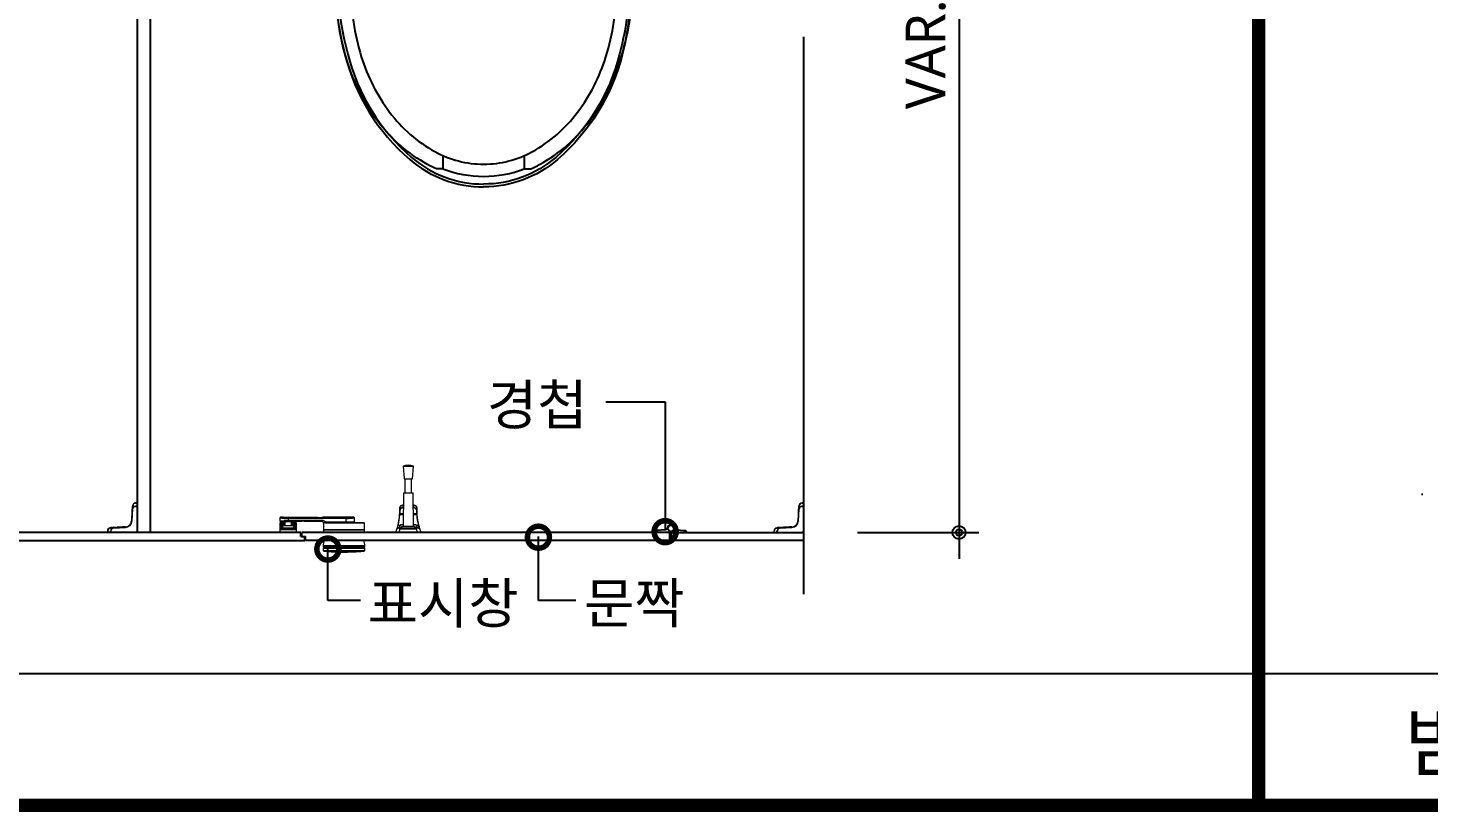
# Model space of a CAD drawing. Extents: x -256 to 8104, y -176 to 5714.
# Drawn here: x 3633 to 4694, y 2764 to 3359 of the extents above; entities that cross this region are included whole.
import ezdxf
from ezdxf.enums import TextEntityAlignment as Align

# ---------------------------------------------------------------- set-up
doc = ezdxf.new("R2010")
doc.units = 0
doc.header["$LTSCALE"] = 30
doc.layers.get('0').update_dxf_attribs({"linetype": 'CONTINUOUS'})
doc.layers.get('DEFPOINTS').update_dxf_attribs({"linetype": 'CONTINUOUS'})
for name, color, linetype in [('0_toilet', 6, 'CONTINUOUS'), ('DIM', 7, 'CONTINUOUS'), ('HAT', 8, 'CONTINUOUS'), ('TIT', 3, 'CONTINUOUS'), ('경첩', 4, 'CONTINUOUS'), ('문자', 3, 'CONTINUOUS'), ('부자재', 4, 'CONTINUOUS'), ('옷걸이', 4, 'CONTINUOUS'), ('잠금쇠(회전형)', 4, 'CONTINUOUS'), ('치수', 1, 'CONTINUOUS'), ('해치', 8, 'CONTINUOUS')]:
    doc.layers.add(name, color=color, linetype=linetype)
doc.styles.add('돋움', font='malgun.ttf')
doc.dimstyles.new('10', dxfattribs={"dimscale": 10, "dimtxt": 3, "dimasz": 1, "dimexe": 1.5, "dimexo": 2, "dimgap": 1, "dimtad": 1, "dimdec": 0, "dimlunit": 6, "dimtxsty": '돋움', "dimblk": 'DIMDOT', "dimcen": -1, "dimdle": 1.5, "dimclrt": 3, "dimazin": 3, "dimtfac": 1, "dimtdec": 0, "dimtix": 1, "dimtmove": 2, "dimatfit": 3, "dimldrblk": 'DIMDOT', "dimarcsym": 0})

# ---------------------------------------------------------------- blocks, each defined once
blk = doc.blocks.new('DIMDOT')
at = {"linetype": 'Continuous'}
blk.add_line((-2, 0), (2, 0), dxfattribs=at)
for radius in [0.5, 0.25]:
    blk.add_circle((0, 0), radius, dxfattribs=at)
blk = doc.blocks.new('*D1074')
at = {"layer": 'DEFPOINTS', "color": 0}
for p in [(188967.5, 2137.4), (188967.5, 1412.4), (189064.4, 1412.4)]:
    blk.add_point(p, dxfattribs=at)
at = {"layer": 'DIM', "color": 0, "lineweight": -2, "ltscale": 10}
for p, q in [((188987.5, 2137.4), (189079.4, 2137.4)), ((189064.4, 2127.4), (189064.4, 1422.4)), ((188987.5, 1412.4), (189079.4, 1412.4))]:
    blk.add_line(p, q, dxfattribs=at)
at = {"layer": 'DIM', "color": 0, "lineweight": -2, "xscale": 10, "yscale": 10, "zscale": 10}
for p, rotation in [((189064.4, 2137.4), 90), ((189064.4, 1412.4), 270)]:
    blk.add_blockref('DIMDOT', p, dxfattribs=dict(at, rotation=rotation))
at = {"layer": 'DIM', "color": 3, "insert": (189039.2, 1774.9), "char_height": 30, "attachment_point": 5, "rotation": 90, "style": '돋움'}
blk.add_mtext('VAR.', dxfattribs=at)
blk = doc.blocks.new('_DOTSMALL')
at = {"color": 0, "linetype": 'ByBlock', "const_width": 0.5}
blk.add_lwpolyline([(-0.0625, 0, 1), (0.0625, 0, 1)], format="xyb", close=True, dxfattribs=at)
blk = doc.blocks.new('A$C63EC304E')
at = {"layer": '치수', "color": 1, "xscale": 2.5, "yscale": 2.5, "zscale": 2.5, "rotation": 234.3098741996962}
blk.add_blockref('_DOTSMALL', (0.312, 0.312), dxfattribs=at)
blk = doc.blocks.new('A$C2BC9653E')
at = {"layer": '치수', "xscale": 0.3333333333333333, "yscale": 0.3333333333333333, "zscale": 0.3333333333333333}
blk.add_blockref('A$C63EC304E', (0, 0), dxfattribs=at)
blk = doc.blocks.new('A$C7FC71301')
at = {"layer": '치수', "rotation": 180}
blk.add_blockref('A$C2BC9653E', (0.208, 0.208), dxfattribs=at)
blk = doc.blocks.new('A$C4A20372B')
at = {"layer": '치수'}
blk.add_blockref('A$C7FC71301', (0, 0), dxfattribs=at)
blk = doc.blocks.new('A$C566469F5')
at = {"layer": '치수'}
blk.add_blockref('A$C4A20372B', (0, 0), dxfattribs=at)
blk = doc.blocks.new('A$C7E317CD4')
at = {"layer": '해치', "xscale": 2, "yscale": 2, "zscale": 2}
blk.add_blockref('A$C566469F5', (0, 0), dxfattribs=at)
blk = doc.blocks.new('A$C601D7F27')
at = {"layer": '치수'}
blk.add_blockref('A$C7E317CD4', (0, 0), dxfattribs=at)
blk = doc.blocks.new('A$C38802C08')
at = {"layer": '치수'}
blk.add_blockref('A$C601D7F27', (0, 0), dxfattribs=at)
blk = doc.blocks.new('A$C10E41893')
at = {"layer": '부자재'}
for p, q in [((6.5, 0), (6.5, 196)), ((123.3, 196), (6.5, 196)), ((123.3, 192.5), (6.5, 192.5)), ((54.8, 0), (54.8, 177.5)), ((61.4, 0), (61.4, 177.5)), ((6.5, 0), (6.5, -196)), ((54.8, 0), (54.8, -177.5)), ((61.4, 0), (61.4, -177.5)), ((123.3, -192.5), (6.5, -192.5)), ((123.3, -196), (6.5, -196))]:
    blk.add_line(p, q, dxfattribs=at)
for points in [[(122.7, 196, -0.012538), (123.3, 196), (334.6, 190.3, -0.055395), (444.7, 175.1, -0.154276), (576.9, 93.3, -0.179504), (611.5, 0, -0.179504)], [(122.8, 192.5, -0.012538), (123.2, 192.5), (334.5, 186.8, -0.055395), (443.8, 171.7, -0.154276), (574.3, 91, -0.179504), (608, 0, -0.179504)], [(572, 51.4), (588.8, 51.4), (588.8, 59.6, 0.021185), (583.3, 70.7, 0.106084), (528.4, 133.7, 0.085733), (452.6, 172.4, 0.075373), (358.7, 186.6, 0.075373), (264.8, 172.4, 0.085733), (189, 133.7, 0.007337), (184.4, 130.1), (184.4, 122), (204.7, 122)], [(156.7, -72, 0.089162), (200.2, -118.7, 0.085733), (270.3, -154.5, 0.075373), (358.7, -167.9, 0.075373), (447.1, -154.5, 0.085733), (517.2, -118.7, 0.106084), (567, -61.6, 0.126931), (582.8, 0, 0.126931), (567, 61.6, 0.106084), (517.2, 118.7, 0.085733), (447.1, 154.5, 0.075373), (358.7, 167.9, 0.075373), (270.3, 154.5, 0.085733), (200.2, 118.7, 0.089162), (156.7, 72)], [(588.8, -51.4, 0.090214), (598.2, 0, 0.090214), (588.8, 51.4, 0.106084)], [(122.7, -196, 0.012538), (123.3, -196), (334.6, -190.3, 0.055395), (444.7, -175.1, 0.154276), (576.9, -93.3, 0.179504), (611.5, 0, 0.179504)], [(122.8, -192.5, 0.012538), (123.2, -192.5), (334.5, -186.8, 0.055395), (443.8, -171.7, 0.154276), (574.3, -91, 0.179504), (608, 0, 0.179504)], [(572, -51.4), (588.8, -51.4), (588.8, -59.6, -0.021185), (583.3, -70.7, -0.106084), (528.4, -133.7, -0.085733), (452.6, -172.4, -0.075373), (358.7, -186.6, -0.075373), (264.8, -172.4, -0.085733), (189, -133.7, -0.007337), (184.4, -130.1), (184.4, -122), (204.7, -122)]]:
    blk.add_lwpolyline(points, format="xyb", dxfattribs=at)
blk.add_lwpolyline([(138, -60.8), (119.3, -60.8), (119.3, -79.5), (156.7, -79.5), (156.7, -60.8), (138, -60.8), (147.3, -60.8), (147.3, 60.8), (138, 60.8), (156.7, 60.8), (156.7, 79.5), (119.3, 79.5), (119.3, 60.8), (138, 60.8), (138, -60.8), (119.3, -60.8)], dxfattribs=at)
for centre, start, end in [((39.8, 177.5), 0, 90), ((46.4, 177.5), 0, 90), ((39.8, -177.5), 270, 0), ((46.4, -177.5), 270, 0)]:
    blk.add_arc(centre, 15, start, end, dxfattribs=at)
blk = doc.blocks.new('EDGE_39', base_point=(184726.3, -1563.7))
at = {"layer": '해치'}
h = blk.add_hatch(dxfattribs=at)
h.set_pattern_fill('AR-CONC', color=256, style=0)
h.set_pattern_definition([(50, (187965.83, 0.36), (182.185, -15.939), [19.05, -209.55]), (355, (187965.83, 0.36), (-35.243, 191.057), [15.24, -167.64]), (100.451, (187981.01, -0.97), (146.943, 175.117), [16.19, -178.09]), (46.184, (187965.83, 51.16), (271.079, -42.042), [28.575, -314.325]), (96.636, (187988.42, 47.66), (237.404, 247.426), [24.285, -267.135]), (351.184, (187965.83, 51.16), (237.405, 247.425), [22.86, -251.46]), (21, (187991.23, 38.46), (151.615, -102.2655), [19.05, -209.55]), (326, (187991.23, 38.46), (61.802, 184.188), [15.24, -167.64]), (71.4514, (188003.87, 29.94), (213.416, 81.923), [16.19, -178.09]), (37.5, (187965.83, 0.36), (3.0886, 84.555), [0, -165.608, 0, -170.18, 0, -168.275]), (7.5, (187965.83, 0.36), (66.8197, 100.1806), [0, -97.028, 0, -161.798, 0, -64.135]), (327.5, (187909.19, 0.36), (135.5906, -5.7287), [0, -63.5, 0, -198.12, 0, -262.89]), (317.5, (187883.79, 0.36), (148.129, 25.4265), [0, -82.55, 0, -131.572, 0, -186.69])])
h.paths.add_polyline_path([(190445.4, 1434.1), (190445.4, 1537.1), (189395.2, 1537.1), (189395.2, 1434.1)])
blk.add_line((188946.5, 1788.2), (188946.5, 1365.6))
at = {"color": 8}
for p, q in [((187210.4, 1305.6), (189173, 1305.6)), ((189173, 1305.6), (190558.3, 1305.6))]:
    blk.add_line(p, q, dxfattribs=at)
at = {"color": 8, "const_width": 10}
for points in [[(189291.4, 1205.6), (189291.4, 3974.7)], [(184773.7, 1205.6), (190558.3, 1205.6)]]:
    blk.add_lwpolyline(points, dxfattribs=at)
at = {"layer": '0_toilet'}
for p, q in [((188441.5, 2137.4), (188441.5, 1412.4)), ((188451.6, 1412.4), (188451.6, 2137.4)), ((188565.5, 1412.4), (188336.5, 1412.4)), ((188565.5, 1409.4), (188565.5, 1412.4)), ((188845.1, 1412.4), (188566.2, 1412.4)), ((188566.2, 1409.4), (188566.2, 1412.4)), ((188845.1, 1406.4), (188845.1, 1412.4)), ((188846.6, 1412.4), (188946.5, 1412.4)), ((188846.6, 1406.4), (188846.6, 1412.4)), ((188336.5, 1406.4), (188568.5, 1406.4)), ((188565.5, 1409.4), (188569.2, 1409.4)), ((188568.5, 1406.4), (188568.5, 1409.4)), ((188569.2, 1406.4), (188569.2, 1409.4)), ((188845.1, 1406.4), (188569.2, 1406.4)), ((188946.5, 1406.4), (188846.6, 1406.4))]:
    blk.add_line(p, q, dxfattribs=at)
at = {"layer": '경첩', "color": 4, "linetype": 'Continuous', "lineweight": 15}
for p, q in [((188440.3, 1434.6), (188440.3, 1434.9)), ((188441.5, 1434.9), (188440.3, 1434.9)), ((188440.3, 1434.6), (188441.5, 1434.6)), ((188441.5, 1434.6), (188441.5, 1434.9)), ((188441.5, 1432.5), (188441.5, 1434.6)), ((188945.4, 1434.6), (188945.4, 1434.9)), ((188946.5, 1434.9), (188945.4, 1434.9)), ((188945.4, 1434.6), (188946.5, 1434.6)), ((188946.5, 1434.6), (188946.5, 1434.9)), ((188946.5, 1432.5), (188946.5, 1434.6)), ((188437.3, 1423.3), (188437.2, 1422.4)), ((188437.5, 1426.8), (188437.3, 1423.9)), ((188437.3, 1423.9), (188437.6, 1423.7)), ((188437.3, 1423.9), (188437.6, 1423.7)), ((188437.3, 1423.9), (188437.3, 1423.5)), ((188437.3, 1423.5), (188437.5, 1423.3)), ((188437.3, 1423.3), (188437.5, 1423)), ((188437.9, 1430.1), (188437.4, 1421.2)), ((188437.5, 1428.2), (188437.8, 1427.9)), ((188437.5, 1427.8), (188437.7, 1427.6)), ((188437.5, 1427.8), (188437.5, 1427.2)), ((188437.5, 1427.2), (188437.7, 1426.9)), ((188437.5, 1426.8), (188437.7, 1426.6)), ((188437.7, 1431.5), (188437.6, 1428.8)), ((188437.6, 1428.8), (188437.8, 1428.6)), ((188437.7, 1431.5), (188437.9, 1431.3)), ((188437.7, 1421.1), (188438.1, 1430.1)), ((188437.8, 1432.1), (188437.9, 1432)), ((188438, 1432.6), (188437.9, 1430.1)), ((188438.2, 1431.2), (188438.2, 1432.6)), ((188440.2, 1432.4), (188440.2, 1432.5)), ((188440.2, 1432.5), (188441.5, 1432.5)), ((188440.2, 1432.4), (188440.2, 1432.1)), ((188441.5, 1432.4), (188440.2, 1432.4)), ((188440.2, 1432.1), (188441.5, 1432.1)), ((188441.5, 1432.1), (188441.5, 1432.4)), ((188441.5, 1432.1), (188441.5, 1413.9)), ((188942.3, 1423.3), (188942.6, 1423)), ((188942.3, 1423.3), (188942.3, 1422.4)), ((188942.5, 1426.8), (188942.4, 1423.9)), ((188942.4, 1423.9), (188942.6, 1423.7)), ((188942.4, 1423.9), (188942.6, 1423.7)), ((188942.4, 1423.9), (188942.4, 1423.5)), ((188942.4, 1423.5), (188942.6, 1423.3)), ((188942.9, 1430.1), (188942.5, 1421.2)), ((188942.6, 1427.8), (188942.5, 1427.2)), ((188942.5, 1427.2), (188942.8, 1426.9)), ((188942.5, 1426.8), (188942.7, 1426.6)), ((188942.7, 1431.5), (188942.6, 1428.8)), ((188942.6, 1428.8), (188942.8, 1428.6)), ((188942.6, 1428.2), (188942.8, 1427.9)), ((188942.6, 1427.8), (188942.8, 1427.6)), ((188942.7, 1431.5), (188943, 1431.3)), ((188942.7, 1421.1), (188943.2, 1430.1)), ((188942.8, 1432.1), (188943, 1432)), ((188943, 1432.6), (188942.9, 1430.1)), ((188943.2, 1431.2), (188943.3, 1432.6)), ((188945.3, 1432.4), (188945.3, 1432.5)), ((188945.3, 1432.5), (188946.5, 1432.5)), ((188945.3, 1432.4), (188945.3, 1432.1)), ((188946.5, 1432.4), (188945.3, 1432.4)), ((188945.3, 1432.1), (188946.5, 1432.1)), ((188946.5, 1432.1), (188946.5, 1432.4)), ((188946.5, 1432.1), (188946.5, 1413.9)), ((188419.2, 1413.5), (188419, 1413.5)), ((188419, 1413.5), (188419, 1412.4)), ((188419, 1412.4), (188419.2, 1412.4)), ((188419.2, 1412.4), (188419.2, 1413.5)), ((188419.2, 1412.4), (188421.4, 1412.4)), ((188423.7, 1416), (188421.2, 1415.9)), ((188421.2, 1415.6), (188422.7, 1415.7)), ((188421.4, 1412.4), (188421.4, 1413.6)), ((188421.4, 1413.6), (188421.5, 1413.6)), ((188421.5, 1413.6), (188421.7, 1413.6)), ((188421.5, 1413.6), (188421.5, 1412.4)), ((188421.5, 1412.4), (188421.7, 1412.4)), ((188421.7, 1416.1), (188421.8, 1416.1)), ((188421.7, 1416.1), (188421.9, 1415.9)), ((188421.7, 1412.4), (188421.7, 1413.6)), ((188440, 1412.4), (188421.7, 1412.4)), ((188425, 1416.3), (188421.8, 1416.1)), ((188432.7, 1416.4), (188423.7, 1416)), ((188423.7, 1415.7), (188432.7, 1416.2)), ((188425, 1416.3), (188425.2, 1416.1)), ((188425.7, 1416.3), (188425.9, 1416.1)), ((188426, 1416.3), (188426.3, 1416.1)), ((188429.4, 1416.5), (188426.7, 1416.4)), ((188426.7, 1416.4), (188426.9, 1416.1)), ((188429.4, 1416.5), (188429.6, 1416.3)), ((188430.1, 1416.5), (188430.3, 1416.3)), ((188430.4, 1416.5), (188430.6, 1416.3)), ((188431.1, 1416.6), (188431.3, 1416.3)), ((188432.4, 1416.6), (188431.1, 1416.6)), ((188432.7, 1416.7), (188432.4, 1416.6)), ((188432.4, 1416.6), (188432.7, 1416.4)), ((188433.7, 1416.8), (188433.9, 1416.6)), ((188434.2, 1417), (188434.4, 1416.8)), ((188434.5, 1417.1), (188434.6, 1416.9)), ((188434.9, 1417.3), (188435.1, 1417.2)), ((188435.1, 1417.5), (188435.3, 1417.3)), ((188436.2, 1418.5), (188436.4, 1418.3)), ((188436.4, 1418.7), (188436.5, 1418.5)), ((188436.6, 1419.2), (188436.8, 1419)), ((188436.8, 1419.4), (188436.9, 1419.2)), ((188436.9, 1419.8), (188437.1, 1419.6)), ((188437.1, 1420.7), (188437.4, 1420.5)), ((188437.3, 1420.1), (188437.1, 1420.3)), ((188437.1, 1420.3), (188437.3, 1420.1)), ((188437.2, 1422.4), (188437.5, 1422.1)), ((188437.2, 1422.4), (188437.2, 1422.3)), ((188437.2, 1422.3), (188437.5, 1422)), ((188437.2, 1422.3), (188437.2, 1421.9)), ((188437.2, 1421.9), (188437.5, 1421.7)), ((188437.2, 1421.9), (188437.2, 1421.8)), ((188437.2, 1421.8), (188437.5, 1421.6)), ((188437.2, 1421.8), (188437.2, 1421.2)), ((188437.2, 1420.9), (188437.4, 1420.7)), ((188924.3, 1413.5), (188924, 1413.5)), ((188924, 1413.5), (188924, 1412.4)), ((188924, 1412.4), (188924.3, 1412.4)), ((188924.3, 1412.4), (188924.3, 1413.5)), ((188924.3, 1412.4), (188926.4, 1412.4)), ((188928.8, 1416), (188926.3, 1415.9)), ((188926.3, 1415.6), (188927.7, 1415.7)), ((188926.4, 1412.4), (188926.4, 1413.6)), ((188926.4, 1413.6), (188926.5, 1413.6)), ((188926.5, 1413.6), (188926.8, 1413.6)), ((188926.5, 1413.6), (188926.5, 1412.4)), ((188926.5, 1412.4), (188926.8, 1412.4)), ((188930.1, 1416.3), (188926.8, 1416.1)), ((188926.8, 1416.1), (188926.8, 1416.1)), ((188926.8, 1416.1), (188926.9, 1415.9)), ((188926.8, 1412.4), (188926.8, 1413.6)), ((188945, 1412.4), (188926.8, 1412.4)), ((188937.7, 1416.4), (188928.8, 1416)), ((188928.8, 1415.7), (188937.7, 1416.2)), ((188930.1, 1416.3), (188930.3, 1416.1)), ((188930.7, 1416.3), (188931, 1416.1)), ((188931.1, 1416.3), (188931.3, 1416.1)), ((188934.4, 1416.5), (188931.7, 1416.4)), ((188931.7, 1416.4), (188932, 1416.1)), ((188934.4, 1416.5), (188934.7, 1416.3)), ((188935.1, 1416.5), (188935.4, 1416.3)), ((188935.5, 1416.5), (188935.7, 1416.3)), ((188936.1, 1416.6), (188936.4, 1416.3)), ((188937.5, 1416.6), (188936.1, 1416.6)), ((188937.7, 1416.7), (188937.5, 1416.6)), ((188937.5, 1416.6), (188937.7, 1416.4)), ((188938.7, 1416.8), (188938.9, 1416.6)), ((188939.3, 1417), (188939.4, 1416.8)), ((188939.5, 1417.1), (188939.7, 1416.9)), ((188940, 1417.3), (188940.1, 1417.2)), ((188940.2, 1417.5), (188940.4, 1417.3)), ((188941.3, 1418.5), (188941.4, 1418.3)), ((188941.4, 1418.7), (188941.6, 1418.5)), ((188941.7, 1419.2), (188941.9, 1419)), ((188941.8, 1419.4), (188942, 1419.2)), ((188942, 1419.8), (188942.2, 1419.6)), ((188942.3, 1420.1), (188942.1, 1420.3)), ((188942.1, 1420.3), (188942.3, 1420.1)), ((188942.3, 1421.8), (188942.2, 1421.2)), ((188942.2, 1420.9), (188942.4, 1420.7)), ((188942.2, 1420.7), (188942.4, 1420.5)), ((188942.3, 1422.4), (188942.5, 1422.1)), ((188942.3, 1422.4), (188942.3, 1422.3)), ((188942.3, 1422.3), (188942.5, 1422)), ((188942.3, 1422.3), (188942.3, 1421.9)), ((188942.3, 1421.9), (188942.5, 1421.7)), ((188942.3, 1421.9), (188942.3, 1421.8)), ((188942.3, 1421.8), (188942.5, 1421.6))]:
    blk.add_line(p, q, dxfattribs=at)
at = {"layer": '경첩', "color": 4, "linetype": 'Continuous', "lineweight": 15, "flags": 128}
for points in [[(188437.3, 1423.9), (188437.3, 1423.9), (188437.3, 1423.9)], [(188437.3, 1423.5), (188437.3, 1423.4), (188437.3, 1423.4), (188437.3, 1423.3)], [(188437.6, 1428.8), (188437.5, 1428.7), (188437.5, 1428.6), (188437.5, 1428.5), (188437.5, 1428.4), (188437.5, 1428.3), (188437.5, 1428.2), (188437.5, 1428.2), (188437.5, 1428.2)], [(188437.7, 1432.1), (188437.7, 1432.1), (188437.7, 1432.1), (188437.8, 1432.1), (188437.8, 1432.1), (188437.8, 1432.1), (188437.8, 1432.1), (188437.8, 1432.1), (188437.8, 1432.1)], [(188437.7, 1432.1), (188437.7, 1431.9), (188437.7, 1431.8), (188437.7, 1431.7), (188437.7, 1431.5)], [(188437.9, 1430.1), (188437.9, 1430.1), (188437.9, 1430.1), (188437.9, 1430.1), (188437.9, 1430.1), (188438, 1430.1), (188438, 1430.1), (188438.1, 1430.1), (188438.1, 1430.1)], [(188438.2, 1432.6), (188438.2, 1432.6), (188438.1, 1432.6), (188438.1, 1432.6), (188438.1, 1432.6), (188438, 1432.6), (188438, 1432.6), (188438, 1432.6), (188438, 1432.6)], [(188942.4, 1423.5), (188942.3, 1423.4), (188942.3, 1423.4), (188942.3, 1423.3)], [(188942.4, 1423.9), (188942.4, 1423.9), (188942.4, 1423.9)], [(188942.6, 1428.8), (188942.6, 1428.7), (188942.6, 1428.6), (188942.6, 1428.5), (188942.6, 1428.4), (188942.6, 1428.3), (188942.6, 1428.2), (188942.6, 1428.2), (188942.6, 1428.2)], [(188942.8, 1432.1), (188942.7, 1431.9), (188942.7, 1431.8), (188942.7, 1431.7), (188942.7, 1431.5)], [(188942.8, 1432.1), (188942.8, 1432.1), (188942.8, 1432.1), (188942.8, 1432.1), (188942.8, 1432.1), (188942.8, 1432.1), (188942.8, 1432.1), (188942.8, 1432.1), (188942.8, 1432.1)], [(188942.9, 1430.1), (188942.9, 1430.1), (188942.9, 1430.1), (188943, 1430.1), (188943, 1430.1), (188943, 1430.1), (188943.1, 1430.1), (188943.1, 1430.1), (188943.2, 1430.1)], [(188943.3, 1432.6), (188943.2, 1432.6), (188943.2, 1432.6), (188943.1, 1432.6), (188943.1, 1432.6), (188943.1, 1432.6), (188943, 1432.6), (188943, 1432.6), (188943, 1432.6)], [(188421.2, 1415.6), (188421.2, 1415.7), (188421.2, 1415.7), (188421.2, 1415.8), (188421.2, 1415.8), (188421.2, 1415.8), (188421.2, 1415.8), (188421.2, 1415.9), (188421.2, 1415.9)], [(188423.7, 1416), (188423.7, 1416), (188423.7, 1416), (188423.7, 1415.9), (188423.7, 1415.9), (188423.7, 1415.9), (188423.7, 1415.8), (188423.7, 1415.8), (188423.7, 1415.7)], [(188425.7, 1416.3), (188425.7, 1416.3), (188425.6, 1416.3), (188425.6, 1416.3), (188425.5, 1416.3), (188425.4, 1416.3), (188425.3, 1416.3), (188425.1, 1416.3), (188425, 1416.3)], [(188426.7, 1416.4), (188426.6, 1416.4), (188426.5, 1416.4), (188426.4, 1416.4), (188426.3, 1416.3), (188426.2, 1416.3), (188426.1, 1416.3), (188426.1, 1416.3), (188426, 1416.3), (188426, 1416.3)], [(188430.1, 1416.5), (188430.1, 1416.5), (188430, 1416.5), (188430, 1416.5), (188429.9, 1416.5), (188429.8, 1416.5), (188429.6, 1416.5), (188429.5, 1416.5), (188429.4, 1416.5)], [(188431.1, 1416.6), (188430.9, 1416.6), (188430.8, 1416.6), (188430.7, 1416.6), (188430.6, 1416.6), (188430.5, 1416.6), (188430.5, 1416.5), (188430.4, 1416.5), (188430.4, 1416.5)], [(188432.7, 1416.4), (188432.7, 1416.4), (188432.7, 1416.4), (188432.7, 1416.4), (188432.7, 1416.3), (188432.7, 1416.3), (188432.7, 1416.2), (188432.7, 1416.2), (188432.7, 1416.2)], [(188437.2, 1420.9), (188437.2, 1420.7), (188437.1, 1420.7)], [(188437.1, 1420.3), (188437.1, 1420.3), (188437.1, 1420.3)], [(188437.4, 1421.2), (188437.4, 1421.2), (188437.5, 1421.2), (188437.5, 1421.2), (188437.5, 1421.2), (188437.6, 1421.2), (188437.6, 1421.2), (188437.6, 1421.2), (188437.7, 1421.1)], [(188926.3, 1415.6), (188926.3, 1415.7), (188926.3, 1415.7), (188926.3, 1415.8), (188926.3, 1415.8), (188926.3, 1415.8), (188926.3, 1415.8), (188926.3, 1415.9), (188926.3, 1415.9)], [(188928.8, 1416), (188928.8, 1416), (188928.8, 1416), (188928.8, 1415.9), (188928.8, 1415.9), (188928.8, 1415.9), (188928.8, 1415.8), (188928.8, 1415.8), (188928.8, 1415.7)], [(188930.7, 1416.3), (188930.7, 1416.3), (188930.7, 1416.3), (188930.6, 1416.3), (188930.5, 1416.3), (188930.4, 1416.3), (188930.3, 1416.3), (188930.2, 1416.3), (188930.1, 1416.3)], [(188931.7, 1416.4), (188931.6, 1416.4), (188931.5, 1416.4), (188931.4, 1416.4), (188931.3, 1416.3), (188931.2, 1416.3), (188931.2, 1416.3), (188931.1, 1416.3), (188931.1, 1416.3), (188931.1, 1416.3)], [(188935.1, 1416.5), (188935.1, 1416.5), (188935.1, 1416.5), (188935, 1416.5), (188934.9, 1416.5), (188934.8, 1416.5), (188934.7, 1416.5), (188934.6, 1416.5), (188934.4, 1416.5)], [(188936.1, 1416.6), (188936, 1416.6), (188935.9, 1416.6), (188935.8, 1416.6), (188935.7, 1416.6), (188935.6, 1416.6), (188935.5, 1416.5), (188935.5, 1416.5), (188935.5, 1416.5)], [(188937.7, 1416.4), (188937.7, 1416.4), (188937.7, 1416.4), (188937.7, 1416.4), (188937.7, 1416.3), (188937.7, 1416.3), (188937.7, 1416.2), (188937.7, 1416.2), (188937.7, 1416.2)], [(188942.1, 1420.3), (188942.1, 1420.3), (188942.1, 1420.3)], [(188942.2, 1420.9), (188942.2, 1420.7), (188942.2, 1420.7)], [(188942.5, 1421.2), (188942.5, 1421.2), (188942.5, 1421.2), (188942.5, 1421.2), (188942.6, 1421.2), (188942.6, 1421.2), (188942.6, 1421.2), (188942.7, 1421.2), (188942.7, 1421.1)]]:
    blk.add_lwpolyline(points, dxfattribs=at)
at = {"layer": '경첩', "color": 4, "linetype": 'Continuous', "lineweight": 15}
for centre, radius, start, end in [((188440.3, 1432.5), 2.35, 90, 177.3017), ((188440.3, 1432.5), 2.1, 90, 177.3017), ((188945.4, 1432.5), 2.35, 90, 177.3017), ((188945.4, 1432.5), 2.1, 90, 177.3017), ((188440.2, 1430), 2.35, 90, 177.3017), ((188440.2, 1430), 2.1, 90, 177.3017), ((188945.3, 1430), 2.35, 90, 177.3017), ((188945.3, 1430), 2.1, 90, 177.3017), ((188421.3, 1413.5), 2.35, 92.6983, 180), ((188421.3, 1413.5), 2.1, 92.6983, 180), ((188423.8, 1413.6), 2.35, 92.6983, 180), ((188423.8, 1413.6), 2.1, 92.6983, 180), ((188432.4, 1421.4), 5, 272.6983, 357.3017), ((188432.4, 1421.4), 5.25, 272.6983, 357.3017), ((188432.4, 1421.4), 4.75, 272.6983, 285), ((188432.4, 1421.4), 4.75, 284.9998, 291.7506), ((188432.4, 1421.4), 4.75, 294.9948, 301.2998), ((188432.4, 1421.4), 4.75, 301.2991, 304.3858), ((188432.4, 1421.4), 4.75, 304.3849, 322.5608), ((188432.4, 1421.4), 4.75, 322.5612, 325.6145), ((188432.4, 1421.4), 4.75, 325.6151, 331.8264), ((188432.4, 1421.4), 4.75, 335.0052, 340.234), ((188432.4, 1421.4), 4.75, 340.234, 346.7569), ((188432.4, 1421.4), 4.75, 346.8377, 351.3944), ((188432.4, 1421.4), 4.75, 354.0912, 357.3017), ((188440, 1413.9), 1.5, 270, 0), ((188926.4, 1413.5), 2.35, 92.6983, 180), ((188926.4, 1413.5), 2.1, 92.6983, 180), ((188928.9, 1413.6), 2.35, 92.6983, 180), ((188928.9, 1413.6), 2.1, 92.6983, 180), ((188937.5, 1421.4), 5, 272.6983, 357.3017), ((188937.5, 1421.4), 5.25, 272.6983, 357.3017), ((188937.5, 1421.4), 4.75, 272.6983, 285), ((188937.5, 1421.4), 4.75, 284.9998, 291.7506), ((188937.5, 1421.4), 4.75, 294.9948, 301.2998), ((188937.5, 1421.4), 4.75, 301.2991, 304.3858), ((188937.5, 1421.4), 4.75, 304.3849, 322.5608), ((188937.5, 1421.4), 4.75, 322.5612, 325.6145), ((188937.5, 1421.4), 4.75, 325.6151, 331.8264), ((188937.5, 1421.4), 4.75, 335.0052, 340.234), ((188937.5, 1421.4), 4.75, 340.234, 346.7569), ((188937.5, 1421.4), 4.75, 346.8377, 351.3944), ((188937.5, 1421.4), 4.75, 354.0912, 357.3017), ((188945, 1413.9), 1.5, 270, 0)]:
    blk.add_arc(centre, radius, start, end, dxfattribs=at)
at = {"layer": '부자재'}
for p, q in [((188834.4, 1413.3), (188834.4, 1412.4)), ((188845.1, 1412.4), (188834.4, 1412.4)), ((188842.2, 1414.5), (188835, 1414)), ((188835.7, 1413.5), (188835.7, 1412.4)), ((188845.9, 1412.9), (188845.9, 1412.1)), ((188846.1, 1412.1), (188845.9, 1412.1)), ((188846.1, 1412.9), (188846.1, 1412.1)), ((188846.6, 1412.4), (188857.6, 1412.4)), ((188846.6, 1412.4), (188846.6, 1412.4)), ((188848.9, 1414.5), (188857, 1414)), ((188856.3, 1413.5), (188856.3, 1412.4)), ((188857.6, 1413.3), (188857.6, 1412.4))]:
    blk.add_line(p, q, dxfattribs=at)
at = {"layer": '부자재', "color": 1}
blk.add_circle((188846, 1415.6), 2.34, dxfattribs=at)
at = {"layer": '부자재'}
for centre, radius, start, end in [((188835.1, 1413.3), 0.7, 101.7765, 181.6712), ((188836.5, 1413.2), 0.884, 113.4077, 164.5497), ((188842.1, 1415.8), 1.29, 272.9231, 352.4724), ((188846, 1415.6), 2.62, 270, 180), ((188846.4, 1411.3), 1.65, 102.5267, 141.5475), ((188845.7, 1411.3), 1.65, 43.1003, 77.4733), ((188846.1, 1415.2), 2.86, 280.084, 345.9792), ((188849.9, 1415.8), 1.29, 187.5276, 267.0769), ((188855.5, 1413.2), 0.884, 15.4503, 67.3004), ((188856.9, 1413.3), 0.7, 358.3288, 78.2235)]:
    blk.add_arc(centre, radius, start, end, dxfattribs=at)
at = {"layer": '옷걸이', "lineweight": 15}
for p, q in [((188643, 1462.7), (188643.8, 1453.2)), ((188643, 1462.7), (188651, 1462.7)), ((188650.3, 1453.2), (188651, 1462.7)), ((188643.8, 1453.2), (188650.3, 1453.2)), ((188644.5, 1453.2), (188644.5, 1442.4)), ((188649.5, 1442.4), (188649.5, 1453.2)), ((188643.3, 1442.1), (188643, 1416.9)), ((188650.8, 1442.1), (188643.3, 1442.1)), ((188643.5, 1442.4), (188647, 1442.4)), ((188647, 1442.4), (188650.5, 1442.4)), ((188651, 1416.9), (188650.8, 1442.1)), ((188643.1, 1425.9), (188640.7, 1425.9)), ((188640.8, 1426.7), (188643.1, 1426.7)), ((188643.2, 1433), (188643.1, 1433)), ((188643.1, 1433), (188643.1, 1432.9)), ((188643.2, 1432.9), (188643.1, 1432.9)), ((188643.1, 1431.4), (188643.1, 1431)), ((188643.1, 1431.4), (188643.2, 1431.4)), ((188643.2, 1431), (188643.1, 1431)), ((188650.9, 1433), (188650.8, 1433)), ((188650.9, 1432.9), (188650.8, 1432.9)), ((188650.9, 1433), (188650.9, 1432.9)), ((188650.9, 1431.4), (188650.9, 1431)), ((188650.9, 1431.4), (188650.9, 1431.4)), ((188650.9, 1431), (188650.9, 1431)), ((188650.9, 1426.7), (188653.3, 1426.7)), ((188653.4, 1425.9), (188650.9, 1425.9)), ((188637.5, 1412.4), (188638.4, 1414.9)), ((188639.9, 1412.4), (188637.5, 1412.4)), ((188638.4, 1414.9), (188638.4, 1415)), ((188638.4, 1414.9), (188638.4, 1414.9)), ((188639.3, 1415.7), (188639.2, 1415.7)), ((188640.8, 1417.8), (188639.3, 1417.8)), ((188640.8, 1417.8), (188639.3, 1417.8)), ((188639.3, 1415.6), (188639.3, 1415.6)), ((188654.7, 1415.6), (188639.3, 1415.6)), ((188640.7, 1414.9), (188639.9, 1412.4)), ((188654.1, 1412.4), (188639.9, 1412.4)), ((188640.7, 1417.2), (188640.8, 1417.8)), ((188640.7, 1414.9), (188640.7, 1415.6)), ((188640.7, 1415.6), (188653.3, 1415.6)), ((188653.3, 1414.9), (188640.7, 1414.9)), ((188651.8, 1416.9), (188642.2, 1416.9)), ((188654.7, 1417.8), (188653.3, 1417.8)), ((188653.3, 1417.8), (188653.3, 1417.2)), ((188654.7, 1417.8), (188653.3, 1417.8)), ((188653.3, 1414.9), (188653.3, 1415.6)), ((188654.1, 1412.4), (188653.3, 1414.9)), ((188656.5, 1412.4), (188654.1, 1412.4)), ((188654.8, 1415.7), (188654.7, 1415.7)), ((188654.8, 1415.7), (188654.7, 1415.7)), ((188654.7, 1415.6), (188654.7, 1415.6)), ((188655.7, 1415), (188655.7, 1414.9)), ((188655.7, 1414.9), (188656.5, 1412.4)), ((188655.7, 1414.9), (188655.7, 1414.9))]:
    blk.add_line(p, q, dxfattribs=at)
at = {"layer": '옷걸이', "lineweight": 15, "flags": 128}
for points in [[(188640.4, 1425.9), (188640.4, 1425.9), (188640.5, 1425.9), (188640.5, 1425.9), (188640.5, 1425.9), (188640.5, 1425.9), (188640.6, 1425.9), (188640.6, 1425.9), (188640.7, 1425.9)], [(188643.1, 1433), (188643, 1433), (188642.7, 1433), (188642.4, 1432.9), (188642.1, 1432.9), (188641.8, 1432.8), (188641.5, 1432.6), (188641.2, 1432.5), (188641, 1432.3), (188640.9, 1432.1), (188640.7, 1431.9), (188640.6, 1431.6), (188640.6, 1431.4), (188640.6, 1431.4)], [(188643.1, 1432.9), (188642.7, 1432.9), (188642.3, 1432.8), (188641.9, 1432.7), (188641.5, 1432.6), (188641.2, 1432.4), (188641, 1432.2), (188640.8, 1431.9), (188640.7, 1431.7), (188640.6, 1431.3), (188640.6, 1431.3)], [(188640.6, 1429.8), (188640.6, 1430.1), (188640.7, 1430.3), (188640.9, 1430.6), (188641.2, 1430.8), (188641.4, 1431), (188641.8, 1431.1), (188642.2, 1431.3), (188642.6, 1431.3), (188643.1, 1431.4)], [(188643.1, 1431), (188642.6, 1431), (188642.3, 1430.9), (188641.9, 1430.8), (188641.6, 1430.7), (188641.3, 1430.5), (188641.1, 1430.3), (188641, 1430.1), (188640.9, 1429.8), (188640.9, 1429.6)], [(188653.4, 1431.3), (188653.4, 1431.3), (188653.4, 1431.5), (188653.4, 1431.8), (188653.3, 1432), (188653.1, 1432.2), (188652.9, 1432.4), (188652.7, 1432.5), (188652.4, 1432.7), (188652.2, 1432.8), (188651.9, 1432.9), (188651.5, 1433), (188651.2, 1433), (188650.9, 1433)], [(188653.4, 1431.3), (188653.4, 1431.6), (188653.3, 1431.8), (188653.2, 1432.1), (188652.9, 1432.3), (188652.6, 1432.5), (188652.3, 1432.7), (188651.9, 1432.8), (188651.5, 1432.9), (188651, 1432.9), (188650.9, 1432.9)], [(188650.9, 1431.4), (188651.4, 1431.4), (188651.8, 1431.3), (188652.1, 1431.2), (188652.5, 1431), (188652.8, 1430.8), (188653.1, 1430.6), (188653.2, 1430.4), (188653.4, 1430.1), (188653.4, 1429.8)], [(188653.2, 1429.6), (188653.1, 1429.9), (188653, 1430.1), (188652.8, 1430.4), (188652.6, 1430.5), (188652.3, 1430.7), (188652, 1430.9), (188651.7, 1431), (188651.3, 1431), (188650.9, 1431)], [(188653.6, 1425.9), (188653.6, 1425.9), (188653.6, 1425.9), (188653.6, 1425.9), (188653.5, 1425.9), (188653.5, 1425.9), (188653.5, 1425.9), (188653.4, 1425.9), (188653.4, 1425.9)], [(188639.1, 1417.6), (188639.1, 1417.6), (188639.1, 1417.6)], [(188639.3, 1415.7), (188639.2, 1415.7), (188639.2, 1415.7)], [(188639.3, 1417.8), (188639.3, 1417.8), (188639.3, 1417.8)], [(188639.3, 1415.7), (188639.3, 1415.7), (188639.3, 1415.6)], [(188639.3, 1415.7), (188639.3, 1415.7), (188639.3, 1415.7)], [(188641.5, 1415.7), (188641.1, 1415.7), (188640.9, 1415.7), (188640.8, 1415.7), (188640.9, 1415.8), (188641.2, 1415.8), (188641.3, 1415.8)], [(188643.1, 1418.2), (188642.5, 1418.1), (188641.2, 1418.1)], [(188652.8, 1418.1), (188651.3, 1418.2), (188651, 1418.2)], [(188652.8, 1415.8), (188653, 1415.8), (188653.2, 1415.8), (188653.2, 1415.7), (188653.1, 1415.7), (188652.7, 1415.7), (188652.3, 1415.7)], [(188654.7, 1415.6), (188654.7, 1415.7), (188654.7, 1415.7)], [(188654.7, 1415.7), (188654.7, 1415.7), (188654.7, 1415.7)]]:
    blk.add_lwpolyline(points, dxfattribs=at)
at = {"layer": '옷걸이', "lineweight": 15}
for centre, radius, start, end in [((188647, 1452.4), 11, 68.7607, 111.2393), ((188643.5, 1442.1), 0.25, 90, 179.5), ((188650.5, 1442.1), 0.25, 0.5, 90), ((188587.8, 1430.1), 52.8, 346.2317, 355.4136), ((188587.8, 1430.1), 53, 346.5097, 355.4136), ((188587.8, 1430.1), 52.8, 355.4136, 356.451), ((188587.8, 1430.1), 52.8, 356.4511, 359.6096), ((188640.7, 1426.9), 0.23, 185.4574, 275.1888), ((188587.8, 1430.1), 52.8, 359.6096, 1.2369), ((188640.8, 1429.8), 0.227, 188.2087, 276.392), ((188606.8, 1429.3), 34.1, 354.2736, 355.5668), ((188587.8, 1430), 53, 356.4511, 359.6096), ((188587.8, 1431.8), 55.3, 359.6189, 1.2073), ((188706.2, 1431.8), 55.3, 178.7927, 180.3811), ((188653.2, 1429.8), 0.227, 263.608, 351.7913), ((188706.2, 1430), 53, 180.3904, 183.5489), ((188653.3, 1426.9), 0.23, 264.8112, 354.5426), ((188687.3, 1429.3), 34.1, 184.4333, 185.7264), ((188706.2, 1430.1), 52.8, 178.7631, 180.3904), ((188706.2, 1430.1), 52.8, 180.3904, 183.5489), ((188706.2, 1430.1), 53, 184.5864, 193.4903), ((188706.2, 1430.1), 52.8, 183.5489, 184.5865), ((188706.2, 1430.1), 52.8, 184.5864, 193.7683), ((188589.1, 1429.8), 51.5, 343.2376, 346.2577), ((188639.5, 1414.6), 1.17, 101.397, 160.6752), ((188639.3, 1414.6), 1, 89.9937, 161.8081), ((188589.5, 1430), 51.3, 343.5226, 346.2377), ((188639.3, 1417.5), 0.25, 90.2728, 166.2395), ((188639.3, 1417.5), 0.247, 89.2585, 165.9158), ((188638.8, 1417.9), 2.24, 284.8265, 3.5932), ((188638.9, 1417.5), 1.81, 282.0607, 352.5143), ((188641.1, 1417.7), 0.376, 79.9393, 150.5456), ((188641, 1417.8), 0.248, 89.5881, 179.723), ((188641.2, 1417.8), 0.307, 84.7786, 118.9817), ((188640.9, 1417.2), 1.43, 284.1057, 346.9245), ((188647.1, 1816.8), 401.1, 269.1968, 270.7316), ((188653.2, 1417.2), 1.44, 193.1186, 255.9655), ((188652.9, 1417.8), 0.271, 58.6344, 97.6053), ((188652.9, 1417.7), 0.4, 32.0092, 97.8083), ((188655.3, 1417.9), 2.24, 176.3909, 255.1894), ((188653, 1417.8), 0.248, 0.277, 90.4119), ((188655.1, 1417.5), 1.8, 186.7864, 258.2605), ((188654.7, 1417.5), 0.25, 13.7617, 89.4531), ((188654.7, 1417.5), 0.247, 14.0842, 90.7415), ((188704.4, 1429.9), 51.2, 193.7584, 196.469), ((188654.7, 1414.6), 1, 18.1919, 90.0063), ((188654.6, 1414.6), 1.16, 19.2937, 79.3942), ((188705.2, 1429.9), 51.7, 193.7493, 196.7564)]:
    blk.add_arc(centre, radius, start, end, dxfattribs=at)
at = {"layer": '잠금쇠(회전형)', "linetype": 'Continuous', "lineweight": 15}
for p, q in [((188549.7, 1423.5), (188549.7, 1421)), ((188552.1, 1424), (188550.2, 1424)), ((188578.5, 1423.8), (188556, 1423.8)), ((188578.5, 1423.8), (188556, 1423.8)), ((188556, 1423.8), (188556, 1423.8)), ((188556, 1423.5), (188600, 1423.5)), ((188556, 1423), (188556, 1423.5)), ((188556, 1423), (188556, 1421.5)), ((188600, 1423), (188556, 1423)), ((188578.5, 1423.8), (188578.5, 1423.8)), ((188605.7, 1424), (188582.4, 1424)), ((188600, 1423.5), (188600, 1423)), ((188600, 1420.5), (188600, 1423)), ((188606.2, 1420.5), (188606.2, 1423.5)), ((188549.7, 1421), (188553, 1421)), ((188549.7, 1419.4), (188549.7, 1412.4)), ((188550.1, 1419.4), (188549.7, 1419.4)), ((188549.7, 1412.4), (188562.2, 1412.4)), ((188550.1, 1414.4), (188550.1, 1419.4)), ((188550.1, 1419.4), (188550.6, 1419.4)), ((188561.8, 1414.4), (188550.1, 1414.4)), ((188550.2, 1419.9), (188550.6, 1419.9)), ((188550.6, 1419.4), (188550.6, 1419.9)), ((188550.6, 1419.9), (188552.5, 1419.9)), ((188550.6, 1419.4), (188550.6, 1414.8)), ((188552.5, 1419.4), (188550.6, 1419.4)), ((188550.6, 1414.8), (188550.7, 1414.9)), ((188550.7, 1418.9), (188552.5, 1418.9)), ((188550.7, 1414.9), (188550.7, 1418.9)), ((188551.2, 1418.4), (188550.7, 1418.9)), ((188550.7, 1414.9), (188550.8, 1414.9)), ((188550.8, 1414.9), (188561.2, 1414.9)), ((188551.2, 1418.4), (188551.2, 1414.9)), ((188552.5, 1418.4), (188551.2, 1418.4)), ((188551.7, 1417.4), (188551.7, 1415.9)), ((188558.9, 1417.4), (188551.7, 1417.4)), ((188551.7, 1415.9), (188558.9, 1415.9)), ((188552, 1417.6), (188558.7, 1417.6)), ((188558.7, 1415.6), (188552, 1415.6)), ((188552.5, 1419.4), (188552.5, 1419.9)), ((188552.5, 1419.9), (188553.5, 1419.9)), ((188552.5, 1418.9), (188552.5, 1419.4)), ((188553, 1419.4), (188552.5, 1419.4)), ((188552.5, 1418.9), (188552.5, 1418.4)), ((188552.5, 1418.9), (188553, 1418.9)), ((188553.5, 1418.4), (188552.5, 1418.4)), ((188553, 1421), (188553, 1421)), ((188553, 1419.4), (188553, 1418.9)), ((188553.5, 1419.4), (188553, 1419.4)), ((188553, 1418.9), (188553.5, 1418.9)), ((188553.5, 1420.5), (188553.5, 1417.6)), ((188582.4, 1421.5), (188556, 1421.5)), ((188558.5, 1417.6), (188558.5, 1420.5)), ((188558.5, 1419.9), (188559.5, 1419.9)), ((188559, 1419.4), (188558.5, 1419.4)), ((188558.5, 1418.9), (188559, 1418.9)), ((188559.5, 1418.4), (188558.5, 1418.4)), ((188558.7, 1417.6), (188560, 1417.6)), ((188560, 1415.6), (188558.7, 1415.6)), ((188560.2, 1417.4), (188558.9, 1417.4)), ((188558.9, 1415.9), (188560.2, 1415.9)), ((188559, 1421), (188566.3, 1421)), ((188559.5, 1419.4), (188559, 1419.4)), ((188559, 1418.9), (188559, 1419.4)), ((188559, 1418.9), (188559.5, 1418.9)), ((188559.5, 1419.9), (188559.5, 1419.4)), ((188559.5, 1419.9), (188561.4, 1419.9)), ((188561.4, 1419.4), (188559.5, 1419.4)), ((188559.5, 1419.4), (188559.5, 1418.9)), ((188559.5, 1418.9), (188561.2, 1418.9)), ((188559.5, 1418.9), (188559.5, 1418.4)), ((188560.7, 1418.4), (188559.5, 1418.4)), ((188560.2, 1415.9), (188560.2, 1417.4)), ((188561.2, 1418.9), (188560.7, 1418.4)), ((188560.7, 1414.9), (188560.7, 1418.4)), ((188561.2, 1418.9), (188561.2, 1414.9)), ((188561.2, 1414.9), (188561.2, 1414.9)), ((188561.2, 1414.9), (188561.4, 1414.8)), ((188561.4, 1419.9), (188561.4, 1419.4)), ((188561.4, 1419.9), (188561.7, 1419.9)), ((188561.4, 1414.8), (188561.4, 1419.4)), ((188561.4, 1419.4), (188561.8, 1419.4)), ((188561.8, 1419.4), (188561.8, 1414.4)), ((188562.2, 1419.4), (188561.8, 1419.4)), ((188562.2, 1412.4), (188562.2, 1419.4)), ((188568.2, 1421), (188581.2, 1421)), ((188581.2, 1421), (188581.2, 1421)), ((188582.7, 1419.4), (188582.7, 1414.5)), ((188613.7, 1414.5), (188582.7, 1414.5)), ((188582.7, 1414.4), (188582.7, 1412.6)), ((188582.7, 1414.4), (188613.7, 1414.4)), ((188582.7, 1412.6), (188613.7, 1412.6)), ((188613.5, 1412.4), (188583, 1412.4)), ((188584.1, 1420), (188584, 1420.2)), ((188613.7, 1419.5), (188584.2, 1419.5)), ((188584.8, 1420), (188584.8, 1420.5)), ((188584.8, 1420.5), (188600, 1420.5)), ((188584.8, 1420), (188613.2, 1420)), ((188590.5, 1414.5), (188590.5, 1414.4)), ((188600, 1420), (188600, 1420.5)), ((188600, 1420.5), (188606.2, 1420.5)), ((188606, 1414.4), (188606, 1414.5)), ((188610.6, 1414.4), (188610.6, 1414.5)), ((188612.7, 1414.4), (188612.7, 1414.5)), ((188612.7, 1414.4), (188612.7, 1414.5)), ((188613.7, 1414.5), (188613.7, 1419.5)), ((188613.7, 1412.6), (188613.7, 1414.4)), ((188582.5, 1402.4), (188582.5, 1401.4)), ((188614, 1402.4), (188582.5, 1402.4)), ((188613.3, 1406.3), (188583.2, 1406.3)), ((188583.3, 1406.4), (188598.2, 1406.4)), ((188598.2, 1406.4), (188613.1, 1406.4)), ((188614, 1401.4), (188614, 1402.4)), ((188614, 1401.4), (188582.5, 1401.4)), ((188582.5, 1400.4), (188582.5, 1398.8)), ((188614, 1400.4), (188582.5, 1400.4)), ((188582.5, 1398.8), (188598.2, 1398.8)), ((188598.2, 1398.3), (188582.9, 1398.3)), ((188613.5, 1400.9), (188583, 1400.9)), ((188613.5, 1400.9), (188583, 1400.9)), ((188586.1, 1398.1), (188610.4, 1398.1)), ((188586.1, 1398.1), (188598.2, 1398.1)), ((188610.1, 1398), (188586.4, 1398)), ((188592.6, 1397.9), (188592.7, 1397.9)), ((188592.7, 1397.9), (188603.8, 1397.9)), ((188595.5, 1397.8), (188595.5, 1397.9)), ((188596.1, 1397.6), (188600.4, 1397.6)), ((188596.1, 1397.6), (188600.4, 1397.6)), ((188596.4, 1397.9), (188596.4, 1397.8)), ((188596.4, 1397.8), (188600.1, 1397.8)), ((188600, 1397.6), (188596.5, 1397.6)), ((188598.2, 1398.8), (188614, 1398.8)), ((188613.5, 1398.3), (188598.2, 1398.3)), ((188598.2, 1398.1), (188610.4, 1398.1)), ((188600.1, 1397.8), (188600.1, 1397.9)), ((188600.9, 1397.9), (188600.9, 1397.8)), ((188603.8, 1397.9), (188604, 1397.9)), ((188614, 1398.8), (188614, 1400.4))]:
    blk.add_line(p, q, dxfattribs=at)
at = {"layer": '잠금쇠(회전형)', "linetype": 'Continuous', "lineweight": 15, "flags": 128}
for points in [[(188556, 1423.8), (188555.3, 1423.8), (188554.7, 1423.8), (188554.1, 1423.8), (188553.5, 1423.9), (188553.1, 1423.9), (188552.7, 1423.9), (188552.4, 1423.9), (188552.2, 1424), (188552.1, 1424), (188552.1, 1424)], [(188592.6, 1397.8), (188592.4, 1397.8), (188592.3, 1397.9), (188592.3, 1397.9), (188592.5, 1397.9), (188592.6, 1397.9)], [(188596.5, 1397.6), (188596.5, 1397.6), (188596.5, 1397.7), (188596.5, 1397.7), (188596.4, 1397.7), (188596.4, 1397.7), (188596.4, 1397.7), (188596.4, 1397.7), (188596.4, 1397.8)], [(188600, 1397.6), (188600, 1397.6), (188600, 1397.7), (188600, 1397.7), (188600, 1397.7), (188600, 1397.7), (188600, 1397.7), (188600.1, 1397.7), (188600.1, 1397.8)], [(188604, 1397.9), (188604, 1397.9), (188604.2, 1397.9), (188604.2, 1397.9), (188604.1, 1397.8), (188603.9, 1397.8)]]:
    blk.add_lwpolyline(points, dxfattribs=at)
at = {"layer": '잠금쇠(회전형)', "linetype": 'Continuous', "lineweight": 15}
for centre, radius, start, end in [((188550.2, 1423.5), 0.5, 90, 180), ((188556, 1469.4), 46.4, 262.2082, 269.9516), ((188556, 1462.4), 38.9, 261.4299, 269.9411), ((188578.5, 1463.4), 39.6, 270.014, 275.6703), ((188600, 1462.3), 38.8, 270.0516, 278.5774), ((188600, 1469.4), 46.3, 270.0429, 277.7974), ((188605.7, 1423.5), 0.5, 0, 90), ((188556, 1381.5), 39.9, 90.0704, 99.0775), ((188550.2, 1419.4), 0.5, 90, 180), ((188550.6, 1419.4), 0.485, 91.9622, 181.8362), ((188550.9, 1414.1), 0.816, 110.8265, 158.264), ((188552, 1417.4), 0.25, 90, 180), ((188552, 1415.9), 0.25, 180, 270), ((188552.5, 1419.4), 0.5, 0, 90), ((188552.5, 1418.9), 0.5, 270, 0), ((188556, 1380.7), 40.4, 85.7371, 94.238), ((188553, 1420.5), 0.5, 0.4364, 88.0475), ((188556, 1392.9), 27.7, 84.8219, 95.1479), ((188559, 1420.5), 0.5, 89.9688, 179.9724), ((188559.5, 1419.4), 0.5, 90, 180), ((188559.5, 1418.9), 0.5, 180, 270), ((188560, 1417.4), 0.25, 0, 90), ((188560, 1415.9), 0.25, 270, 0), ((188561.4, 1419.4), 0.485, 358.1638, 88.0378), ((188561.1, 1414.1), 0.816, 21.736, 69.1735), ((188561.7, 1419.4), 0.5, 0, 90), ((188567.2, 1381.7), 39.3, 88.5426, 91.4397), ((188573.7, 1442), 22.3, 289.4853, 292.988), ((188581.2, 1419.4), 1.56, 359.595, 89.9503), ((188582.5, 1419.9), 1.54, 8.6008, 92.9035), ((188583, 1412.6), 0.25, 180, 270), ((188604.7, 1371.7), 52.5, 113.1385, 114.7084), ((188584.8, 1419.3), 1.18, 89.4884, 132.259), ((188585.8, 1420.1), 1.69, 184.5827, 202.3275), ((188584.8, 1419.4), 0.588, 82.6337, 171.8516), ((188606.7, 1420.5), 0.5, 180, 270), ((188613.2, 1419.5), 0.5, 0, 90), ((188613.5, 1412.6), 0.25, 270, 0), ((188593.5, 1402.4), 11, 159.2996, 180), ((188583.3, 1406.2), 0.15, 90, 159.2996), ((188613.1, 1406.2), 0.15, 20.7004, 90), ((188603, 1402.4), 11, 0, 20.7004), ((188582.5, 1400.9), 0.5, 0, 90), ((188582.5, 1400.9), 0.5, 270, 0), ((188583, 1398.8), 0.5, 180, 264.5584), ((188598.2, 1558.9), 161.3, 264.5584, 265.686), ((188586.1, 1398.2), 0.125, 265.686, 270), ((188586.4, 1398.2), 0.125, 235.4626, 265.7969), ((188598.2, 1559.1), 161.5, 265.7969, 269.2276), ((188592.5, 1396.1), 1.78, 88.6382, 96.0273), ((188598.5, 1478.5), 80.9, 265.7789, 267.8287), ((188598.6, 1478.6), 80.8, 266.5383, 267.829), ((188595.4, 1397.8), 0.114, 281.5317, 6.6087), ((188596.5, 1428.4), 30.7, 268.0585, 270.0013), ((188596.4, 1420.3), 22.6, 267.7351, 270.0014), ((188600, 1428.1), 30.5, 269.9897, 271.9505), ((188600.1, 1420.1), 22.4, 269.9881, 272.2754), ((188598.2, 1559.1), 161.5, 270.7724, 274.2031), ((188597.9, 1478.6), 80.8, 272.171, 273.4617), ((188601.1, 1397.8), 0.114, 173.3913, 258.4683), ((188598, 1478.5), 80.9, 272.1713, 274.2211), ((188603.9, 1397.9), 0.0882, 204.5731, 265.3621), ((188604, 1396.7), 1.13, 83.0858, 90.7191), ((188610.1, 1398.2), 0.125, 274.2031, 304.5374), ((188598.2, 1558.9), 161.3, 274.314, 275.4416), ((188610.4, 1398.2), 0.125, 270, 274.314), ((188614, 1400.9), 0.5, 90, 180), ((188614, 1400.9), 0.5, 180, 270), ((188613.5, 1398.8), 0.5, 275.4416, 0)]:
    blk.add_arc(centre, radius, start, end, dxfattribs=at)
at = {"layer": '치수'}
for p, q in [((188796.7, 1511.4), (188841.6, 1511.4)), ((188841.6, 1511.4), (188841.6, 1415.2)), ((188745.6, 1360.9), (188745.6, 1409.4)), ((188586, 1360.9), (188586, 1399.9)), ((188610.7, 1360.9), (188586, 1360.9)), ((188774.1, 1360.9), (188745.6, 1360.9))]:
    blk.add_line(p, q, dxfattribs=at)
at = {"layer": 'HAT', "xscale": 0.6000000000003638, "yscale": 0.6000000000003638, "zscale": 0.6000000000003638, "rotation": 270}
blk.add_blockref('A$C10E41893', (188704.1, 2041.3), dxfattribs=at)
at = {"layer": '해치', "yscale": 20, "zscale": 20}
for p, xscale, rotation in [((188749.8, 1413), -20, 89.99999999999994), ((188837.5, 1417.2), 20, 270), ((188590.2, 1404), -20, 89.99999999999994)]:
    blk.add_blockref('A$C38802C08', p, dxfattribs=dict(at, xscale=xscale, rotation=rotation))
at = {"layer": 'TIT', "style": '돋움'}
blk.add_text('받침대 (측면부)', height=42, dxfattribs=at).set_placement((189765.4, 1232.4), align=Align.RIGHT)
at = {"layer": '문자', "style": '돋움'}
for s, p in [('경첩', (188744.7, 1509.7)), ('표시창', (188673.4, 1359.2)), ('문짝', (188818.3, 1359.2))]:
    blk.add_text(s, height=30.34, dxfattribs=at).set_placement(p, align=Align.MIDDLE)
at = {"layer": 'DIM', "ltscale": 10}
dim = blk.add_linear_dim(base=(189064.4, 1412.4), p1=(188967.5, 2137.4), p2=(188967.5, 1412.4), angle=90, text='VAR.', dimstyle='10', override={"dimtxsty": '돋움'}, dxfattribs=at)
dim.commit()
dim.dimension.update_dxf_attribs({"geometry": '*D1074', "text_midpoint": (189039.2, 1774.9)})

msp = doc.modelspace()

# ---------------------------------------------------------------- block references
msp.add_blockref('EDGE_39', (0, 0))

doc.saveas('drawing.dxf')
